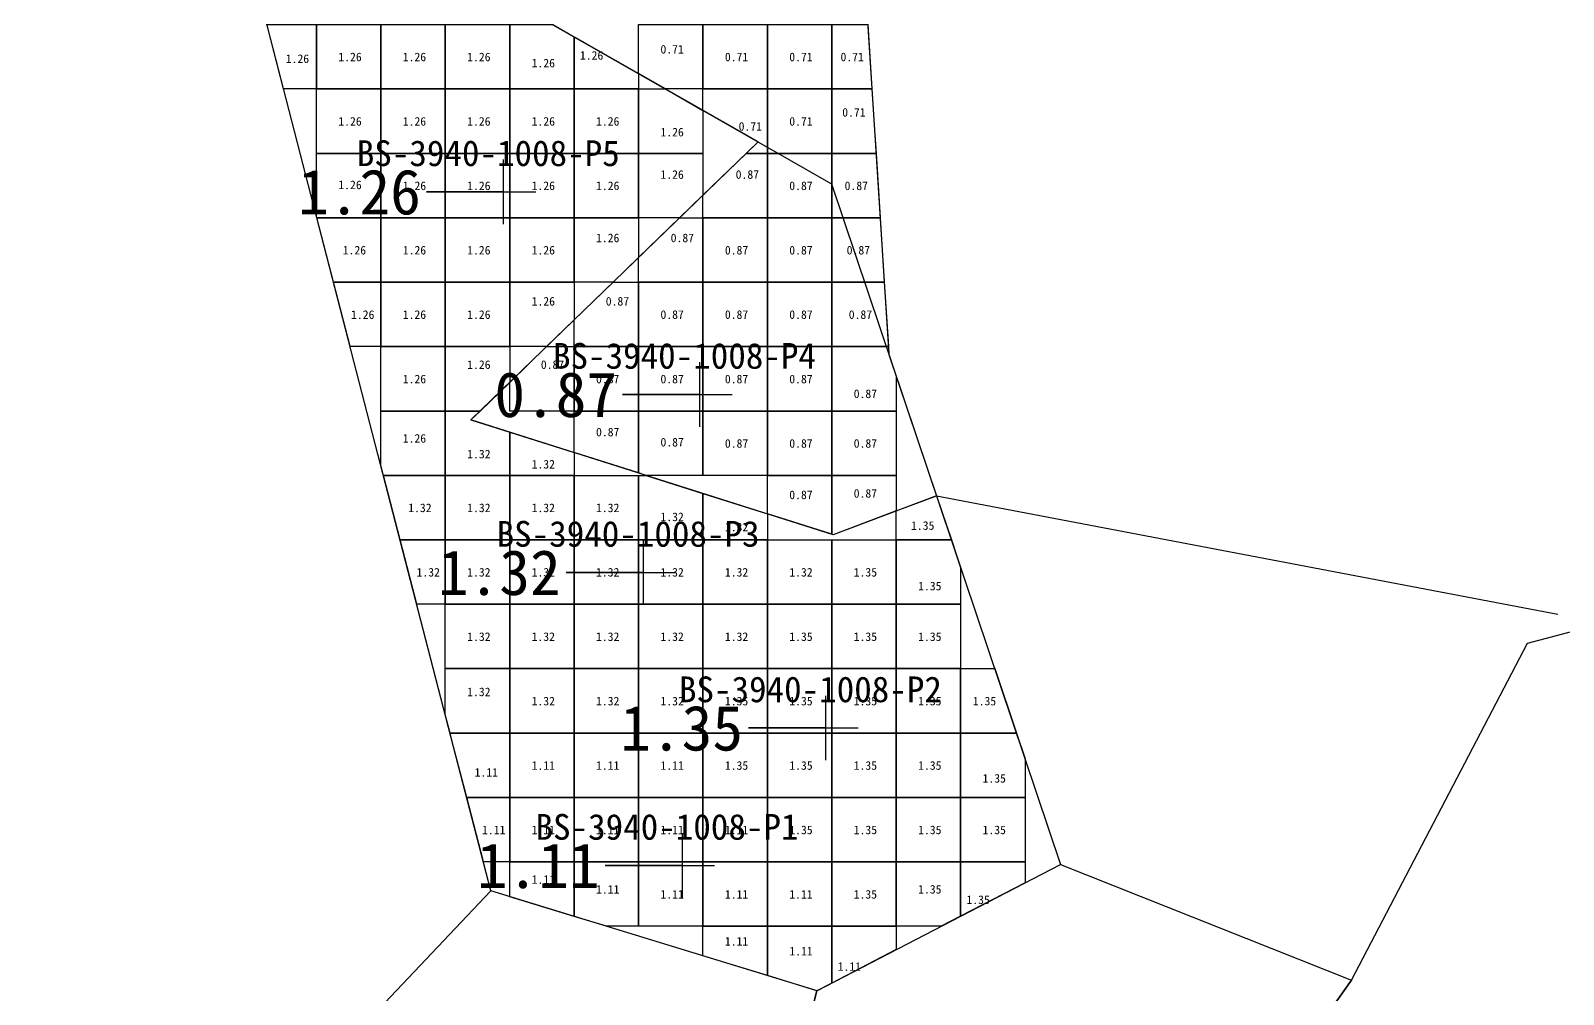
# Model space of a CAD drawing. Header units: metres. Extents: x 470001 to 470177, y 4349638 to 4349825.
# Drawn here: x 470093.87 to 470117.66, y 4349727.2 to 4349742.16 of the extents above; entities that cross this region are included whole.
import ezdxf

# ---------------------------------------------------------------- set-up
doc = ezdxf.new("R2010")
doc.units = ezdxf.units.M
for name, color, linetype in [('0.500-1.000', 4, 'Continuous'), ('1.000-1.500', 5, 'Continuous'), ('点', 7, 'Continuous'), ('爆区方格网', 7, 'Continuous'), ('综合图_历史矿块', 7, 'Continuous'), ('钻孔', 7, 'Continuous')]:
    doc.layers.add(name, color=color, linetype=linetype)
doc.styles.add('CN_TTF', font='simsunb.ttf')

msp = doc.modelspace()

# ---------------------------------------------------------------- linework, layer by layer
at = {"color": 7}
for p, q in [((470107.929, 4349734.941), (470117.574, 4349733.101)), ((470101.011, 4349728.805), (470095.917, 4349723.427))]:
    msp.add_line(p, q, dxfattribs=at)
at = {"layer": '0.500-1.000', "color": 4, "lineweight": 30}
for points in [[(470100.621, 4349743.027), (470102.645, 4349747.444), (470098.153, 4349749.95), (470101.053, 4349754.357), (470101.368, 4349754.835), (470101.611, 4349754.727), (470105.664, 4349752.928), (470108.168, 4349751.817), (470109.26, 4349748.883), (470107.86, 4349745.952), (470106.771, 4349743.672), (470106.972, 4349740.536), (470107.191, 4349737.133), (470107.929, 4349734.941), (470106.327, 4349734.336), (470100.701, 4349736.118), (470105.159, 4349740.434), (470100.621, 4349743.027)], [(470109.856, 4349729.218), (470114.373, 4349727.421), (470110.826, 4349722.422), (470110.138, 4349718.026), (470107.154, 4349716.026), (470103.459, 4349714.397), (470104.254, 4349720.146), (470105.369, 4349724.499), (470106.074, 4349727.256), (470109.856, 4349729.218)]]:
    msp.add_lwpolyline(points, close=True, dxfattribs=at)
at = {"layer": '1.000-1.500', "color": 5, "lineweight": 30}
msp.add_lwpolyline([(470098.411, 4349757.616), (470098.812, 4349755.969), (470101.368, 4349754.835), (470101.13, 4349754.474), (470098.153, 4349749.95), (470102.645, 4349747.444), (470100.621, 4349743.027), (470106.299, 4349739.782), (470109.856, 4349729.218), (470114.373, 4349727.421), (470110.826, 4349722.422), (470110.138, 4349718.026), (470107.154, 4349716.026), (470103.459, 4349714.397), (470104.254, 4349720.146), (470106.075, 4349727.256), (470101.011, 4349728.805), (470100.433, 4349731.043), (470099.259, 4349735.588), (470097.55, 4349742.202), (470095.716, 4349749.299), (470093.868, 4349756.452), (470096.871, 4349757.221), (470098.411, 4349757.616)], close=True, dxfattribs=at)
at = {"layer": '点', "color": 138, "true_color": 0x004c4c}
for p, q in [((470101.21, 4349739.158), (470101.21, 4349740.158)), ((470100.71, 4349739.658), (470101.71, 4349739.658)), ((470104.256, 4349736.012), (470104.256, 4349737.012)), ((470103.756, 4349736.512), (470104.756, 4349736.512)), ((470103.381, 4349733.249), (470103.381, 4349734.249)), ((470102.881, 4349733.749), (470103.881, 4349733.749)), ((470106.211, 4349730.835), (470106.211, 4349731.835)), ((470105.711, 4349731.335), (470106.711, 4349731.335)), ((470103.985, 4349728.7), (470103.985, 4349729.7)), ((470103.485, 4349729.2), (470104.485, 4349729.2))]:
    msp.add_line(p, q, dxfattribs=at)
at = {"layer": '爆区方格网', "color": 5}
for points in [[(470098.304, 4349742.256), (470098.304, 4349741.256), (470097.794, 4349741.256), (470097.55, 4349742.202), (470097.536, 4349742.256), (470098.304, 4349742.256)], [(470098.304, 4349741.256), (470098.304, 4349742.256), (470099.304, 4349742.256), (470099.304, 4349741.256), (470098.304, 4349741.256)], [(470099.304, 4349741.256), (470099.304, 4349742.256), (470100.304, 4349742.256), (470100.304, 4349741.256), (470099.304, 4349741.256)], [(470100.304, 4349741.256), (470100.304, 4349742.256), (470101.304, 4349742.256), (470101.304, 4349741.256), (470100.304, 4349741.256)], [(470102.304, 4349741.256), (470101.304, 4349741.256), (470101.304, 4349742.256), (470101.971, 4349742.256), (470102.304, 4349742.066), (470102.304, 4349741.256)], [(470103.304, 4349741.256), (470102.304, 4349741.256), (470102.304, 4349742.066), (470103.304, 4349741.494), (470103.304, 4349741.256)], [(470098.304, 4349740.256), (470098.304, 4349741.256), (470099.304, 4349741.256), (470099.304, 4349740.256), (470098.304, 4349740.256)], [(470099.304, 4349740.256), (470099.304, 4349741.256), (470100.304, 4349741.256), (470100.304, 4349740.256), (470099.304, 4349740.256)], [(470100.304, 4349740.256), (470100.304, 4349741.256), (470101.304, 4349741.256), (470101.304, 4349740.256), (470100.304, 4349740.256)], [(470101.304, 4349740.256), (470101.304, 4349741.256), (470102.304, 4349741.256), (470102.304, 4349740.256), (470101.304, 4349740.256)], [(470102.304, 4349740.256), (470102.304, 4349741.256), (470103.304, 4349741.256), (470103.304, 4349740.256), (470102.304, 4349740.256)], [(470104.304, 4349740.256), (470103.304, 4349740.256), (470103.304, 4349741.256), (470103.72, 4349741.256), (470104.304, 4349740.923), (470104.304, 4349740.256)], [(470098.304, 4349740.256), (470099.304, 4349740.256), (470099.304, 4349739.256), (470098.311, 4349739.256), (470098.304, 4349739.283), (470098.304, 4349740.256)], [(470099.304, 4349739.256), (470099.304, 4349740.256), (470100.304, 4349740.256), (470100.304, 4349739.256), (470099.304, 4349739.256)], [(470100.304, 4349739.256), (470100.304, 4349740.256), (470101.304, 4349740.256), (470101.304, 4349739.256), (470100.304, 4349739.256)], [(470101.304, 4349739.256), (470101.304, 4349740.256), (470102.304, 4349740.256), (470102.304, 4349739.256), (470101.304, 4349739.256)], [(470102.304, 4349739.256), (470102.304, 4349740.256), (470103.304, 4349740.256), (470103.304, 4349739.256), (470102.304, 4349739.256)], [(470103.304, 4349739.256), (470103.304, 4349740.256), (470104.304, 4349740.256), (470104.304, 4349739.606), (470103.942, 4349739.256), (470103.304, 4349739.256)], [(470099.304, 4349739.256), (470099.304, 4349738.256), (470098.569, 4349738.256), (470098.311, 4349739.256), (470099.304, 4349739.256)], [(470099.304, 4349738.256), (470099.304, 4349739.256), (470100.304, 4349739.256), (470100.304, 4349738.256), (470099.304, 4349738.256)], [(470100.304, 4349738.256), (470100.304, 4349739.256), (470101.304, 4349739.256), (470101.304, 4349738.256), (470100.304, 4349738.256)], [(470101.304, 4349738.256), (470101.304, 4349739.256), (470102.304, 4349739.256), (470102.304, 4349738.256), (470101.304, 4349738.256)], [(470102.304, 4349738.256), (470102.304, 4349739.256), (470103.304, 4349739.256), (470103.304, 4349738.638), (470102.91, 4349738.256), (470102.304, 4349738.256)], [(470099.304, 4349738.256), (470099.304, 4349737.256), (470098.828, 4349737.256), (470098.569, 4349738.256), (470099.304, 4349738.256)], [(470099.304, 4349737.256), (470099.304, 4349738.256), (470100.304, 4349738.256), (470100.304, 4349737.256), (470099.304, 4349737.256)], [(470100.304, 4349737.256), (470100.304, 4349738.256), (470101.304, 4349738.256), (470101.304, 4349737.256), (470100.304, 4349737.256)], [(470101.304, 4349737.256), (470101.304, 4349738.256), (470102.304, 4349738.256), (470102.304, 4349737.669), (470101.877, 4349737.256), (470101.304, 4349737.256)], [(470099.304, 4349736.256), (470099.304, 4349737.256), (470100.304, 4349737.256), (470100.304, 4349736.256), (470099.304, 4349736.256)], [(470100.304, 4349736.256), (470100.304, 4349737.256), (470101.304, 4349737.256), (470101.304, 4349736.701), (470100.844, 4349736.256), (470100.304, 4349736.256)], [(470099.304, 4349736.256), (470100.304, 4349736.256), (470100.304, 4349735.256), (470099.344, 4349735.256), (470099.304, 4349735.413), (470099.304, 4349736.256)], [(470101.304, 4349735.256), (470100.304, 4349735.256), (470100.304, 4349736.256), (470100.844, 4349736.256), (470100.701, 4349736.118), (470101.304, 4349735.927), (470101.304, 4349735.256)], [(470102.304, 4349735.256), (470101.304, 4349735.256), (470101.304, 4349735.927), (470102.304, 4349735.61), (470102.304, 4349735.256)], [(470100.304, 4349735.256), (470100.304, 4349734.256), (470099.603, 4349734.256), (470099.344, 4349735.256), (470100.304, 4349735.256)], [(470100.304, 4349734.256), (470100.304, 4349735.256), (470101.304, 4349735.256), (470101.304, 4349734.256), (470100.304, 4349734.256)], [(470101.304, 4349734.256), (470101.304, 4349735.256), (470102.304, 4349735.256), (470102.304, 4349734.256), (470101.304, 4349734.256)], [(470102.304, 4349734.256), (470102.304, 4349735.256), (470103.304, 4349735.256), (470103.304, 4349734.256), (470102.304, 4349734.256)], [(470104.304, 4349734.256), (470103.304, 4349734.256), (470103.304, 4349735.256), (470103.422, 4349735.256), (470104.304, 4349734.977), (470104.304, 4349734.256)], [(470105.304, 4349734.256), (470104.304, 4349734.256), (470104.304, 4349734.977), (470105.304, 4349734.66), (470105.304, 4349734.256)], [(470107.304, 4349734.256), (470107.304, 4349734.705), (470107.929, 4349734.941), (470108.16, 4349734.256), (470107.304, 4349734.256)], [(470100.304, 4349734.256), (470100.304, 4349733.256), (470099.861, 4349733.256), (470099.603, 4349734.256), (470100.304, 4349734.256)], [(470100.304, 4349733.256), (470100.304, 4349734.256), (470101.304, 4349734.256), (470101.304, 4349733.256), (470100.304, 4349733.256)], [(470101.304, 4349733.256), (470101.304, 4349734.256), (470102.304, 4349734.256), (470102.304, 4349733.256), (470101.304, 4349733.256)], [(470102.304, 4349733.256), (470102.304, 4349734.256), (470103.304, 4349734.256), (470103.304, 4349733.256), (470102.304, 4349733.256)], [(470103.304, 4349733.256), (470103.304, 4349734.256), (470104.304, 4349734.256), (470104.304, 4349733.256), (470103.304, 4349733.256)], [(470104.304, 4349733.256), (470104.304, 4349734.256), (470105.304, 4349734.256), (470105.304, 4349733.256), (470104.304, 4349733.256)], [(470105.304, 4349733.256), (470105.304, 4349734.256), (470106.304, 4349734.256), (470106.304, 4349733.256), (470105.304, 4349733.256)], [(470106.304, 4349733.256), (470106.304, 4349734.256), (470107.304, 4349734.256), (470107.304, 4349733.256), (470106.304, 4349733.256)], [(470108.304, 4349733.256), (470107.304, 4349733.256), (470107.304, 4349734.256), (470108.16, 4349734.256), (470108.304, 4349733.828), (470108.304, 4349733.256)], [(470100.304, 4349732.256), (470100.304, 4349733.256), (470101.304, 4349733.256), (470101.304, 4349732.256), (470100.304, 4349732.256)], [(470101.304, 4349732.256), (470101.304, 4349733.256), (470102.304, 4349733.256), (470102.304, 4349732.256), (470101.304, 4349732.256)], [(470102.304, 4349732.256), (470102.304, 4349733.256), (470103.304, 4349733.256), (470103.304, 4349732.256), (470102.304, 4349732.256)], [(470103.304, 4349732.256), (470103.304, 4349733.256), (470104.304, 4349733.256), (470104.304, 4349732.256), (470103.304, 4349732.256)], [(470104.304, 4349732.256), (470104.304, 4349733.256), (470105.304, 4349733.256), (470105.304, 4349732.256), (470104.304, 4349732.256)], [(470105.304, 4349732.256), (470105.304, 4349733.256), (470106.304, 4349733.256), (470106.304, 4349732.256), (470105.304, 4349732.256)], [(470106.304, 4349732.256), (470106.304, 4349733.256), (470107.304, 4349733.256), (470107.304, 4349732.256), (470106.304, 4349732.256)], [(470107.304, 4349732.256), (470107.304, 4349733.256), (470108.304, 4349733.256), (470108.304, 4349732.256), (470107.304, 4349732.256)], [(470100.304, 4349732.256), (470101.304, 4349732.256), (470101.304, 4349731.256), (470100.378, 4349731.256), (470100.304, 4349731.543), (470100.304, 4349732.256)], [(470101.304, 4349731.256), (470101.304, 4349732.256), (470102.304, 4349732.256), (470102.304, 4349731.256), (470101.304, 4349731.256)], [(470102.304, 4349731.256), (470102.304, 4349732.256), (470103.304, 4349732.256), (470103.304, 4349731.256), (470102.304, 4349731.256)], [(470103.304, 4349731.256), (470103.304, 4349732.256), (470104.304, 4349732.256), (470104.304, 4349731.256), (470103.304, 4349731.256)], [(470104.304, 4349731.256), (470104.304, 4349732.256), (470105.304, 4349732.256), (470105.304, 4349731.256), (470104.304, 4349731.256)], [(470105.304, 4349731.256), (470105.304, 4349732.256), (470106.304, 4349732.256), (470106.304, 4349731.256), (470105.304, 4349731.256)], [(470106.304, 4349731.256), (470106.304, 4349732.256), (470107.304, 4349732.256), (470107.304, 4349731.256), (470106.304, 4349731.256)], [(470107.304, 4349731.256), (470107.304, 4349732.256), (470108.304, 4349732.256), (470108.304, 4349731.256), (470107.304, 4349731.256)], [(470108.304, 4349731.256), (470108.304, 4349732.256), (470108.833, 4349732.256), (470109.17, 4349731.256), (470108.304, 4349731.256)], [(470101.304, 4349731.256), (470101.304, 4349730.256), (470100.636, 4349730.256), (470100.433, 4349731.043), (470100.378, 4349731.256), (470101.304, 4349731.256)], [(470101.304, 4349730.256), (470101.304, 4349731.256), (470102.304, 4349731.256), (470102.304, 4349730.256), (470101.304, 4349730.256)], [(470102.304, 4349730.256), (470102.304, 4349731.256), (470103.304, 4349731.256), (470103.304, 4349730.256), (470102.304, 4349730.256)], [(470103.304, 4349730.256), (470103.304, 4349731.256), (470104.304, 4349731.256), (470104.304, 4349730.256), (470103.304, 4349730.256)], [(470104.304, 4349730.256), (470104.304, 4349731.256), (470105.304, 4349731.256), (470105.304, 4349730.256), (470104.304, 4349730.256)], [(470105.304, 4349730.256), (470105.304, 4349731.256), (470106.304, 4349731.256), (470106.304, 4349730.256), (470105.304, 4349730.256)], [(470106.304, 4349730.256), (470106.304, 4349731.256), (470107.304, 4349731.256), (470107.304, 4349730.256), (470106.304, 4349730.256)], [(470107.304, 4349730.256), (470107.304, 4349731.256), (470108.304, 4349731.256), (470108.304, 4349730.256), (470107.304, 4349730.256)], [(470109.304, 4349730.256), (470108.304, 4349730.256), (470108.304, 4349731.256), (470109.17, 4349731.256), (470109.304, 4349730.858), (470109.304, 4349730.256)], [(470101.304, 4349730.256), (470101.304, 4349729.256), (470100.895, 4349729.256), (470100.636, 4349730.256), (470101.304, 4349730.256)], [(470101.304, 4349729.256), (470101.304, 4349730.256), (470102.304, 4349730.256), (470102.304, 4349729.256), (470101.304, 4349729.256)], [(470102.304, 4349729.256), (470102.304, 4349730.256), (470103.304, 4349730.256), (470103.304, 4349729.256), (470102.304, 4349729.256)], [(470103.304, 4349729.256), (470103.304, 4349730.256), (470104.304, 4349730.256), (470104.304, 4349729.256), (470103.304, 4349729.256)], [(470104.304, 4349729.256), (470104.304, 4349730.256), (470105.304, 4349730.256), (470105.304, 4349729.256), (470104.304, 4349729.256)], [(470105.304, 4349729.256), (470105.304, 4349730.256), (470106.304, 4349730.256), (470106.304, 4349729.256), (470105.304, 4349729.256)], [(470106.304, 4349729.256), (470106.304, 4349730.256), (470107.304, 4349730.256), (470107.304, 4349729.256), (470106.304, 4349729.256)], [(470107.304, 4349729.256), (470107.304, 4349730.256), (470108.304, 4349730.256), (470108.304, 4349729.256), (470107.304, 4349729.256)], [(470108.304, 4349729.256), (470108.304, 4349730.256), (470109.304, 4349730.256), (470109.304, 4349729.256), (470108.304, 4349729.256)], [(470101.304, 4349729.256), (470102.304, 4349729.256), (470102.304, 4349728.41), (470101.304, 4349728.716), (470101.304, 4349729.256)], [(470102.304, 4349729.256), (470103.304, 4349729.256), (470103.304, 4349728.256), (470102.806, 4349728.256), (470102.304, 4349728.41), (470102.304, 4349729.256)], [(470103.304, 4349728.256), (470103.304, 4349729.256), (470104.304, 4349729.256), (470104.304, 4349728.256), (470103.304, 4349728.256)], [(470104.304, 4349728.256), (470104.304, 4349729.256), (470105.304, 4349729.256), (470105.304, 4349728.256), (470104.304, 4349728.256)], [(470105.304, 4349728.256), (470105.304, 4349729.256), (470106.304, 4349729.256), (470106.304, 4349728.256), (470105.304, 4349728.256)], [(470106.304, 4349728.256), (470106.304, 4349729.256), (470107.304, 4349729.256), (470107.304, 4349728.256), (470106.304, 4349728.256)], [(470107.304, 4349728.256), (470107.304, 4349729.256), (470108.304, 4349729.256), (470108.304, 4349728.413), (470108.002, 4349728.256), (470107.304, 4349728.256)], [(470108.304, 4349729.256), (470109.304, 4349729.256), (470109.304, 4349728.932), (470108.304, 4349728.413), (470108.304, 4349729.256)], [(470104.304, 4349728.256), (470105.304, 4349728.256), (470105.304, 4349727.492), (470104.304, 4349727.798), (470104.304, 4349728.256)], [(470105.304, 4349728.256), (470106.304, 4349728.256), (470106.304, 4349727.375), (470106.074, 4349727.256), (470105.304, 4349727.492), (470105.304, 4349728.256)], [(470106.304, 4349728.256), (470107.304, 4349728.256), (470107.304, 4349727.894), (470106.304, 4349727.375), (470106.304, 4349728.256)]]:
    msp.add_lwpolyline(points, close=True, dxfattribs=at)
at = {"layer": '爆区方格网', "color": 4}
for points in [[(470103.304, 4349742.256), (470104.304, 4349742.256), (470104.304, 4349741.256), (470103.72, 4349741.256), (470103.304, 4349741.494), (470103.304, 4349742.256)], [(470104.304, 4349741.256), (470104.304, 4349742.256), (470105.304, 4349742.256), (470105.304, 4349741.256), (470104.304, 4349741.256)], [(470105.304, 4349741.256), (470105.304, 4349742.256), (470106.304, 4349742.256), (470106.304, 4349741.256), (470105.304, 4349741.256)], [(470106.304, 4349741.256), (470106.304, 4349742.256), (470106.862, 4349742.256), (470106.926, 4349741.256), (470106.304, 4349741.256)], [(470104.304, 4349741.256), (470105.304, 4349741.256), (470105.304, 4349740.256), (470104.975, 4349740.256), (470105.159, 4349740.434), (470104.304, 4349740.923), (470104.304, 4349741.256)], [(470105.304, 4349740.256), (470105.304, 4349741.256), (470106.304, 4349741.256), (470106.304, 4349740.256), (470105.304, 4349740.256)], [(470106.304, 4349740.256), (470106.304, 4349741.256), (470106.926, 4349741.256), (470106.972, 4349740.536), (470106.99, 4349740.256), (470106.304, 4349740.256)], [(470105.304, 4349740.256), (470105.304, 4349739.256), (470104.304, 4349739.256), (470104.304, 4349739.606), (470104.975, 4349740.256), (470105.304, 4349740.256)], [(470105.304, 4349739.256), (470105.304, 4349740.256), (470106.304, 4349740.256), (470106.304, 4349739.256), (470105.304, 4349739.256)], [(470106.304, 4349739.256), (470106.304, 4349740.256), (470106.99, 4349740.256), (470107.055, 4349739.256), (470106.304, 4349739.256)], [(470104.304, 4349739.256), (470104.304, 4349738.256), (470103.304, 4349738.256), (470103.304, 4349738.638), (470103.942, 4349739.256), (470104.304, 4349739.256)], [(470104.304, 4349738.256), (470104.304, 4349739.256), (470105.304, 4349739.256), (470105.304, 4349738.256), (470104.304, 4349738.256)], [(470105.304, 4349738.256), (470105.304, 4349739.256), (470106.304, 4349739.256), (470106.304, 4349738.256), (470105.304, 4349738.256)], [(470106.304, 4349738.256), (470106.304, 4349739.256), (470107.055, 4349739.256), (470107.119, 4349738.256), (470106.304, 4349738.256)], [(470103.304, 4349738.256), (470103.304, 4349737.256), (470102.304, 4349737.256), (470102.304, 4349737.669), (470102.91, 4349738.256), (470103.304, 4349738.256)], [(470103.304, 4349737.256), (470103.304, 4349738.256), (470104.304, 4349738.256), (470104.304, 4349737.256), (470103.304, 4349737.256)], [(470104.304, 4349737.256), (470104.304, 4349738.256), (470105.304, 4349738.256), (470105.304, 4349737.256), (470104.304, 4349737.256)], [(470105.304, 4349737.256), (470105.304, 4349738.256), (470106.304, 4349738.256), (470106.304, 4349737.256), (470105.304, 4349737.256)], [(470106.304, 4349737.256), (470106.304, 4349738.256), (470107.119, 4349738.256), (470107.183, 4349737.256), (470106.304, 4349737.256)], [(470102.304, 4349737.256), (470102.304, 4349736.256), (470101.304, 4349736.256), (470101.304, 4349736.701), (470101.877, 4349737.256), (470102.304, 4349737.256)], [(470102.304, 4349736.256), (470102.304, 4349737.256), (470103.304, 4349737.256), (470103.304, 4349736.256), (470102.304, 4349736.256)], [(470103.304, 4349736.256), (470103.304, 4349737.256), (470104.304, 4349737.256), (470104.304, 4349736.256), (470103.304, 4349736.256)], [(470104.304, 4349736.256), (470104.304, 4349737.256), (470105.304, 4349737.256), (470105.304, 4349736.256), (470104.304, 4349736.256)], [(470105.304, 4349736.256), (470105.304, 4349737.256), (470106.304, 4349737.256), (470106.304, 4349736.256), (470105.304, 4349736.256)], [(470107.304, 4349736.256), (470106.304, 4349736.256), (470106.304, 4349737.256), (470107.183, 4349737.256), (470107.191, 4349737.133), (470107.304, 4349736.798), (470107.304, 4349736.256)], [(470102.304, 4349736.256), (470103.304, 4349736.256), (470103.304, 4349735.294), (470102.304, 4349735.61), (470102.304, 4349736.256)], [(470103.304, 4349736.256), (470104.304, 4349736.256), (470104.304, 4349735.256), (470103.422, 4349735.256), (470103.304, 4349735.294), (470103.304, 4349736.256)], [(470104.304, 4349735.256), (470104.304, 4349736.256), (470105.304, 4349736.256), (470105.304, 4349735.256), (470104.304, 4349735.256)], [(470105.304, 4349735.256), (470105.304, 4349736.256), (470106.304, 4349736.256), (470106.304, 4349735.256), (470105.304, 4349735.256)], [(470106.304, 4349735.256), (470106.304, 4349736.256), (470107.304, 4349736.256), (470107.304, 4349735.256), (470106.304, 4349735.256)], [(470105.304, 4349735.256), (470106.304, 4349735.256), (470106.304, 4349734.343), (470105.304, 4349734.66), (470105.304, 4349735.256)], [(470106.304, 4349735.256), (470107.304, 4349735.256), (470107.304, 4349734.705), (470106.327, 4349734.336), (470106.304, 4349734.343), (470106.304, 4349735.256)]]:
    msp.add_lwpolyline(points, close=True, dxfattribs=at)
at = {"layer": '综合图_历史矿块', "color": 9}
msp.add_lwpolyline([(470100.278, 4349701.085), (470103.459, 4349714.397), (470107.154, 4349716.026), (470110.138, 4349718.026), (470110.826, 4349722.422), (470114.373, 4349727.421), (470117.104, 4349732.651), (470121.68, 4349733.865), (470122.824, 4349730.456), (470115.23, 4349721.877), (470115.654, 4349715.406), (470115.919, 4349710.845)], dxfattribs=at)
msp.add_lwpolyline([(470114.373, 4349727.421), (470111.088, 4349722.791), (470110.826, 4349722.422), (470110.138, 4349718.026), (470107.154, 4349716.026), (470103.459, 4349714.397), (470104.254, 4349720.146), (470105.369, 4349724.5), (470106.074, 4349727.256), (470109.856, 4349729.218), (470114.373, 4349727.421)], close=True, dxfattribs=at)
at = {"layer": '钻孔', "color": 5, "lineweight": 35}
for p, q in [((470101.21, 4349739.658), (470100.01, 4349739.658)), ((470103.381, 4349733.749), (470102.181, 4349733.749)), ((470106.211, 4349731.335), (470105.011, 4349731.335)), ((470103.985, 4349729.2), (470102.785, 4349729.2))]:
    msp.add_line(p, q, dxfattribs=at)
at = {"layer": '钻孔', "color": 4, "lineweight": 35}
msp.add_line((470104.256, 4349736.512), (470103.056, 4349736.512), dxfattribs=at)

# ---------------------------------------------------------------- texts
at = {"color": 5, "style": 'CN_TTF'}
for s, p in [('1.26', (470098.644, 4349741.686)), ('1.26', (470099.644, 4349741.686)), ('1.26', (470100.644, 4349741.686)), ('1.26', (470102.394, 4349741.71)), ('1.26', (470097.828, 4349741.659)), ('1.26', (470101.644, 4349741.591)), ('1.26', (470098.644, 4349740.686)), ('1.26', (470099.644, 4349740.686)), ('1.26', (470100.644, 4349740.686)), ('1.26', (470101.644, 4349740.686)), ('1.26', (470102.644, 4349740.686)), ('1.26', (470103.644, 4349740.519)), ('1.26', (470103.644, 4349739.861)), ('1.26', (470098.644, 4349739.7)), ('1.26', (470099.644, 4349739.686)), ('1.26', (470100.644, 4349739.686)), ('1.26', (470101.644, 4349739.686)), ('1.26', (470102.644, 4349739.686)), ('1.26', (470102.644, 4349738.877)), ('1.26', (470098.712, 4349738.686)), ('1.26', (470099.644, 4349738.686)), ('1.26', (470100.644, 4349738.686)), ('1.26', (470101.644, 4349738.686)), ('1.26', (470101.644, 4349737.893)), ('1.26', (470098.841, 4349737.686)), ('1.26', (470099.644, 4349737.686)), ('1.26', (470100.644, 4349737.686)), ('1.26', (470099.644, 4349736.686)), ('1.26', (470100.644, 4349736.909)), ('1.26', (470099.644, 4349735.765)), ('1.32', (470100.644, 4349735.521)), ('1.32', (470101.644, 4349735.363)), ('1.32', (470099.729, 4349734.686)), ('1.32', (470100.644, 4349734.686)), ('1.32', (470101.644, 4349734.686)), ('1.32', (470102.644, 4349734.686)), ('1.32', (470103.644, 4349734.546)), ('1.32', (470104.644, 4349734.388)), ('1.35', (470107.534, 4349734.411)), ('1.32', (470099.858, 4349733.686)), ('1.32', (470100.644, 4349733.686)), ('1.32', (470101.644, 4349733.686)), ('1.32', (470102.644, 4349733.686)), ('1.32', (470103.644, 4349733.686)), ('1.32', (470104.644, 4349733.686)), ('1.32', (470105.644, 4349733.686)), ('1.35', (470106.644, 4349733.686)), ('1.35', (470107.644, 4349733.472)), ('1.32', (470100.644, 4349732.686)), ('1.32', (470101.644, 4349732.686)), ('1.32', (470102.644, 4349732.686)), ('1.32', (470103.644, 4349732.686)), ('1.32', (470104.644, 4349732.686)), ('1.35', (470105.644, 4349732.686)), ('1.35', (470106.644, 4349732.686)), ('1.35', (470107.644, 4349732.686)), ('1.32', (470100.644, 4349731.829)), ('1.32', (470101.644, 4349731.686)), ('1.32', (470102.644, 4349731.686)), ('1.32', (470103.644, 4349731.686)), ('1.35', (470104.644, 4349731.686)), ('1.35', (470105.644, 4349731.686)), ('1.35', (470106.644, 4349731.686)), ('1.35', (470107.644, 4349731.686)), ('1.35', (470108.493, 4349731.686)), ('1.11', (470100.759, 4349730.579)), ('1.11', (470101.644, 4349730.686)), ('1.11', (470102.644, 4349730.686)), ('1.11', (470103.644, 4349730.686)), ('1.35', (470104.644, 4349730.686)), ('1.35', (470105.644, 4349730.686)), ('1.35', (470106.644, 4349730.686)), ('1.35', (470107.644, 4349730.686)), ('1.35', (470108.644, 4349730.487)), ('1.11', (470100.875, 4349729.686)), ('1.11', (470101.644, 4349729.686)), ('1.11', (470102.644, 4349729.686)), ('1.11', (470103.644, 4349729.686)), ('1.11', (470104.644, 4349729.686)), ('1.35', (470105.644, 4349729.686)), ('1.35', (470106.644, 4349729.686)), ('1.35', (470107.644, 4349729.686)), ('1.35', (470108.644, 4349729.686)), ('1.11', (470101.644, 4349728.916)), ('1.11', (470102.644, 4349728.763)), ('1.11', (470103.644, 4349728.686)), ('1.11', (470104.644, 4349728.686)), ('1.11', (470105.644, 4349728.686)), ('1.35', (470106.644, 4349728.686)), ('1.35', (470107.644, 4349728.764)), ('1.35', (470108.394, 4349728.602)), ('1.11', (470104.644, 4349727.957)), ('1.11', (470105.644, 4349727.804)), ('1.11', (470106.394, 4349727.565))]:
    msp.add_text(s, height=0.1333, dxfattribs=at).set_placement(p)
at = {"color": 4, "style": 'CN_TTF'}
for s, p in [('0.71', (470103.644, 4349741.805)), ('0.71', (470104.644, 4349741.686)), ('0.71', (470105.644, 4349741.686)), ('0.71', (470106.439, 4349741.686)), ('0.71', (470106.466, 4349740.826)), ('0.71', (470104.858, 4349740.608)), ('0.71', (470105.644, 4349740.686)), ('0.87', (470104.812, 4349739.861)), ('0.87', (470105.644, 4349739.686)), ('0.87', (470106.503, 4349739.686)), ('0.87', (470103.803, 4349738.877)), ('0.87', (470104.644, 4349738.686)), ('0.87', (470105.644, 4349738.686)), ('0.87', (470106.535, 4349738.686)), ('0.87', (470102.795, 4349737.893)), ('0.87', (470103.644, 4349737.686)), ('0.87', (470104.644, 4349737.686)), ('0.87', (470105.644, 4349737.686)), ('0.87', (470106.567, 4349737.686)), ('0.87', (470101.787, 4349736.909)), ('0.87', (470102.644, 4349736.686)), ('0.87', (470103.644, 4349736.686)), ('0.87', (470104.644, 4349736.686)), ('0.87', (470105.644, 4349736.686)), ('0.87', (470106.644, 4349736.457)), ('0.87', (470102.644, 4349735.863)), ('0.87', (470103.644, 4349735.705)), ('0.87', (470104.644, 4349735.686)), ('0.87', (470105.644, 4349735.686)), ('0.87', (470106.644, 4349735.686)), ('0.87', (470105.644, 4349734.888)), ('0.87', (470106.644, 4349734.911))]:
    msp.add_text(s, height=0.1333, dxfattribs=at).set_placement(p)
at = {"layer": '钻孔', "color": 138, "true_color": 0x004c4c, "style": 'CN_TTF'}
for s, p in [('BS-3940-1008-P5', (470098.93, 4349740.058)), ('BS-3940-1008-P4', (470101.976, 4349736.912)), ('BS-3940-1008-P3', (470101.101, 4349734.149)), ('BS-3940-1008-P2', (470103.931, 4349731.735)), ('BS-3940-1008-P1', (470101.705, 4349729.6))]:
    msp.add_text(s, height=0.4, dxfattribs=at).set_placement(p)
at = {"layer": '钻孔', "color": 5, "style": 'CN_TTF'}
for s, p in [('1.26', (470098.02, 4349739.308)), ('1.32', (470100.191, 4349733.399)), ('1.35', (470103.021, 4349730.985)), ('1.11', (470100.795, 4349728.85))]:
    msp.add_text(s, height=0.7, dxfattribs=at).set_placement(p)
at = {"layer": '钻孔', "color": 4, "style": 'CN_TTF'}
msp.add_text('0.87', height=0.7, dxfattribs=at).set_placement((470101.066, 4349736.162))

doc.saveas('drawing.dxf')
